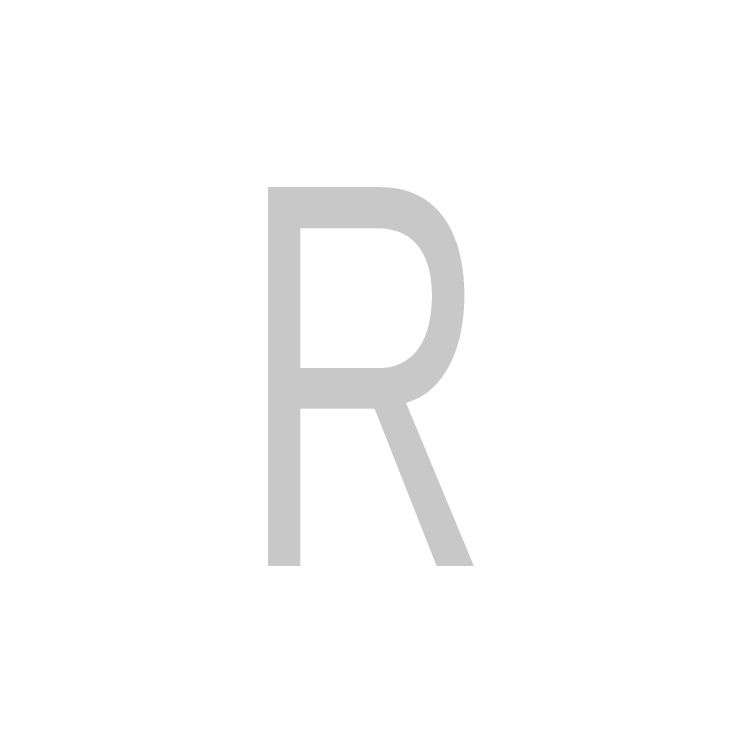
# Model space of a CAD drawing. Header units: inches. Extents: x 496359 to 501064, y 2374078 to 2377203.
# Drawn here: x 499023.15 to 499031.63, y 2376806.49 to 2376814.96 of the extents above; entities that cross this region are included whole.
import ezdxf
from ezdxf.enums import TextEntityAlignment as Align

# ---------------------------------------------------------------- set-up
doc = ezdxf.new("R2010")
doc.units = ezdxf.units.IN
doc.header["$MEASUREMENT"] = 0
doc.layers.add('EG Text2', color=7, linetype='Continuous', lineweight=18)
doc.layers.add('ISO', color=252, linetype='Continuous', lineweight=20)
doc.styles.add('EG Hai', font='')
doc.styles.get('EG Hai').set_extended_font_data('.VnArial NarrowH')

msp = doc.modelspace()

# ---------------------------------------------------------------- wipeouts: each hides what was drawn before it
at = {"ltscale": 500}
msp.add_wipeout([(499024.4006, 2376807.7201), (499023.9347, 2376808.2705), (499023.6829, 2376808.6709), (499023.4496, 2376809.165), (499023.28, 2376809.6922), (499023.1868, 2376810.1856), (499023.1537, 2376810.6257), (499023.1743, 2376811.1523), (499023.2352, 2376811.5564), (499023.3931, 2376812.1312), (499023.5182, 2376812.4459), (499023.7416, 2376812.8792), (499024.0071, 2376813.2758), (499024.3871, 2376813.7137), (499024.7924, 2376814.0719), (499025.2634, 2376814.3893), (499025.7191, 2376814.6182), (499026.1542, 2376814.7774), (499026.5485, 2376814.8773), (499027.0548, 2376814.9485), (499027.4876, 2376814.9607), (499027.9005, 2376814.931), (499028.4401, 2376814.8298), (499028.8518, 2376814.702), (499029.2347, 2376814.5396), (499029.8228, 2376814.1945), (499030.0829, 2376813.9968), (499030.3807, 2376813.7272), (499030.6344, 2376813.4513), (499030.8989, 2376813.1015), (499031.145, 2376812.69), (499031.3045, 2376812.3495), (499031.4326, 2376811.9982), (499031.5482, 2376811.5461), (499031.6079, 2376811.1444), (499031.6258, 2376810.5639), (499031.5687, 2376810.0125), (499031.4712, 2376809.5787), (499031.356, 2376809.2278), (499031.158, 2376808.7823), (499030.9383, 2376808.405), (499030.7324, 2376808.117), (499030.3942, 2376807.7336), (499030.1316, 2376807.4912), (499029.7232, 2376807.1852), (499029.4439, 2376807.0161), (499029.1932, 2376806.888), (499028.8897, 2376806.7595), (499028.5414, 2376806.6448), (499028.2081, 2376806.5651), (499027.8606, 2376806.5117), (499027.5096, 2376806.4872), (499027.2213, 2376806.4889), (499026.7884, 2376806.5286), (499026.4242, 2376806.5972), (499026.0188, 2376806.7137), (499025.6245, 2376806.8711), (499025.1482, 2376807.1274), (499024.9281, 2376807.2744), (499024.6223, 2376807.5146)], dxfattribs=at).translate(0, 0, -292.3766).dxf.layer = 'ISO'

# ---------------------------------------------------------------- next in the draw order: texts
at = {"layer": 'EG Text2', "style": 'EG Hai', "width": 0.8}
msp.add_text('r', height=4.5, rotation=0, dxfattribs=at).set_placement((499027.3147, 2376810.6578, -292.3766), align=Align.MIDDLE_CENTER)

doc.saveas('drawing.dxf')
